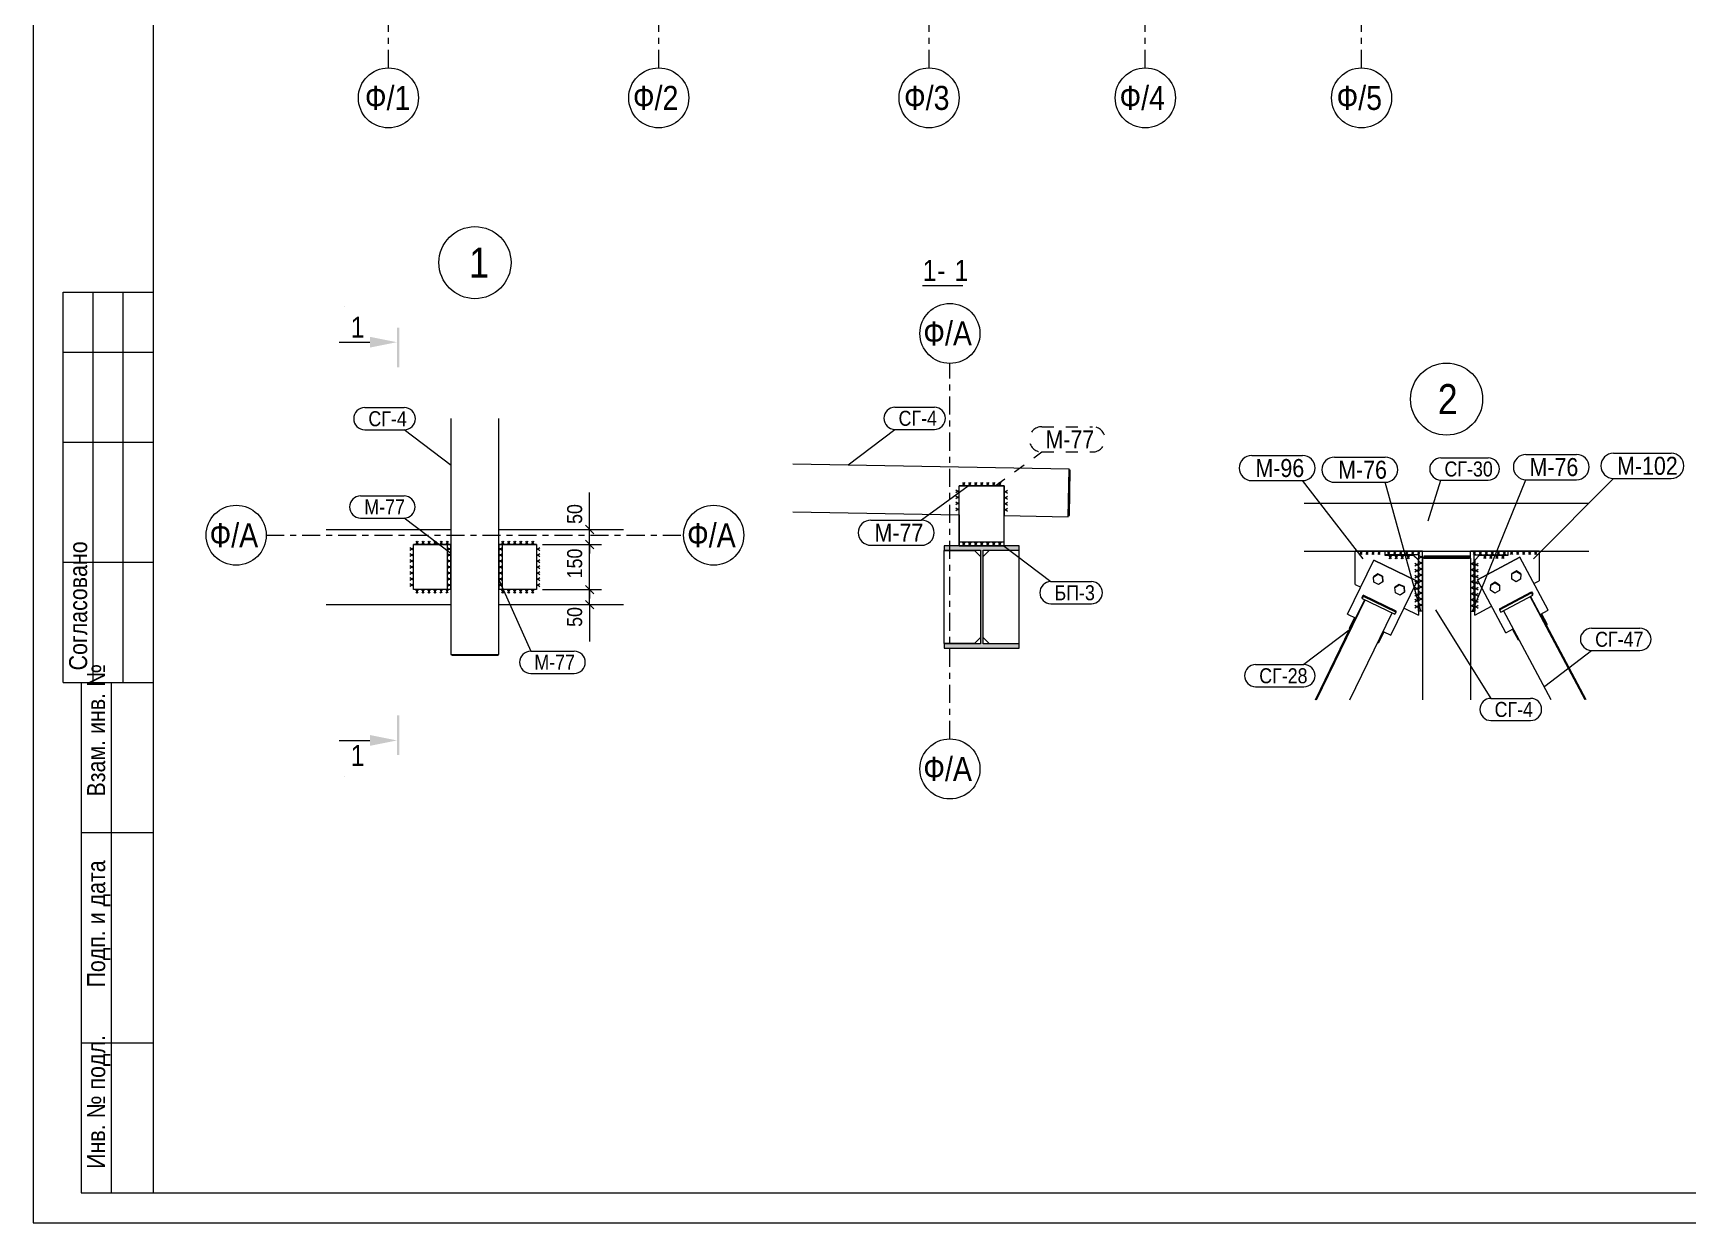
# Model space of a CAD drawing. Header units: millimetres. Extents: x -59 to 782, y -222 to 372.
# Drawn here: x -59.1 to 216.3, y -222.3 to -24.2 of the extents above; entities that cross this region are included whole.
import ezdxf

# ---------------------------------------------------------------- set-up
doc = ezdxf.new("R2010")
doc.units = ezdxf.units.MM
for name, pattern in [('XKITLINE00', [0]), ('XKITLINE02', [4, 2, -2]), ('XKITLINE03', [6, 3, -1, 1, -1])]:
    doc.linetypes.add(name, pattern=pattern)
for name, color, linetype, lineweight in [('Bolt', 7, 'Continuous', 0), ('DrawingSheet', 5, 'Continuous', 0), ('GraphicObject', 6, 'Continuous', 0), ('OtherObjectType', 1, 'Continuous', 0), ('Part', 2, 'Continuous', 0), ('PartMark', 3, 'Continuous', 0), ('S-GRID', 1, 'Continuous', 0), ('Section', 6, 'Continuous', 0), ('SymbolText', 4, 'Continuous', 0), ('Z-DIMENSIONS', 1, 'Continuous', 0)]:
    doc.layers.add(name, color=color, linetype=linetype, lineweight=lineweight)
doc.styles.add('GOST type A', font='ARIAL.TTF')

msp = doc.modelspace()

# ---------------------------------------------------------------- hatches: boundary and pattern name
at = {"layer": 'Part'}
msp.add_hatch(color=256, dxfattribs=at).paths.add_polyline_path([(98.54, -110.3), (92.52, -110.3), (92.52, -109.6), (105.02, -109.6), (105.02, -110.3), (98.99, -110.3), (98.99, -125.9), (105.02, -125.9), (105.02, -126.6), (92.52, -126.6), (92.52, -125.9), (98.54, -125.9)], flags=17)
at = {"layer": 'Section'}
for points in [[(1.84, -73.28), (1.84, -79.88), (1.42, -79.88), (1.42, -73.28)], [(1.42, -75.68), (-3.08, -76.58), (-3.08, -74.78)], [(1.84, -137.79), (1.84, -144.39), (1.42, -144.39), (1.42, -137.79)], [(1.42, -141.99), (-3.08, -142.89), (-3.08, -141.09)]]:
    msp.add_hatch(color=256, dxfattribs=at).paths.add_polyline_path(points, flags=17)

# ---------------------------------------------------------------- linework, layer by layer
at = {"layer": 'Bolt', "linetype": 'XKITLINE00', "lineweight": 0}
for p, q in [((164.68, -114.25), (163.97, -114.74)), ((163.97, -114.8), (164.68, -114.32)), ((163.97, -114.74), (163.97, -114.8)), ((164.03, -115.66), (163.97, -114.8)), ((164.81, -116.04), (164.03, -115.66)), ((165.46, -114.63), (164.68, -114.25)), ((164.68, -114.25), (164.68, -114.32)), ((164.68, -114.32), (165.46, -114.69)), ((165.52, -115.56), (164.81, -116.04)), ((165.52, -115.49), (165.46, -114.63)), ((165.46, -114.63), (165.46, -114.69)), ((165.46, -114.69), (165.52, -115.56)), ((165.52, -115.49), (165.52, -115.49)), ((165.52, -115.49), (165.52, -115.56)), ((184.25, -115.65), (183.49, -116.06)), ((184.98, -116.11), (184.25, -115.65)), ((184.25, -115.65), (184.25, -115.72)), ((186.99, -115.05), (187.01, -114.18)), ((186.99, -115.11), (187.01, -114.25)), ((186.99, -115.05), (186.99, -115.05)), ((186.99, -115.11), (186.99, -115.05)), ((187.72, -115.57), (186.99, -115.11)), ((187.78, -113.77), (187.01, -114.18)), ((187.01, -114.25), (187.78, -113.84)), ((187.01, -114.18), (187.01, -114.25)), ((188.48, -115.16), (187.72, -115.57)), ((188.51, -114.23), (187.78, -113.77)), ((187.78, -113.77), (187.78, -113.84)), ((187.78, -113.84), (188.51, -114.3)), ((188.51, -114.3), (188.48, -115.16)), ((188.51, -114.23), (188.51, -114.3)), ((168.28, -116), (167.56, -116.48)), ((167.56, -116.55), (168.28, -116.06)), ((167.56, -116.48), (167.56, -116.55)), ((167.62, -117.41), (167.56, -116.55)), ((168.4, -117.79), (167.62, -117.41)), ((169.06, -116.38), (168.28, -116)), ((168.28, -116), (168.28, -116.06)), ((168.28, -116.06), (169.06, -116.44)), ((169.12, -117.3), (168.4, -117.79)), ((169.12, -117.24), (169.06, -116.38)), ((169.06, -116.38), (169.06, -116.44)), ((169.06, -116.44), (169.12, -117.3)), ((169.12, -117.24), (169.12, -117.24)), ((169.12, -117.24), (169.12, -117.3)), ((183.46, -116.92), (183.49, -116.06)), ((183.46, -116.99), (183.49, -116.13)), ((183.46, -116.93), (183.46, -116.92)), ((183.46, -116.99), (183.46, -116.92)), ((184.19, -117.45), (183.46, -116.99)), ((183.49, -116.13), (184.25, -115.72)), ((183.49, -116.06), (183.49, -116.13)), ((184.96, -117.04), (184.19, -117.45)), ((184.25, -115.72), (184.98, -116.18)), ((184.98, -116.18), (184.96, -117.04)), ((184.98, -116.11), (184.98, -116.18))]:
    msp.add_line(p, q, dxfattribs=at)
at = {"layer": 'DrawingSheet', "linetype": 'XKITLINE00', "lineweight": 0}
for p, q in [((-59.15, 371.67), (-59.15, -222.33)), ((-39.15, 366.67), (-39.15, -217.33)), ((-39.15, -217.33), (776.85, -217.33)), ((-59.15, -222.33), (781.85, -222.33))]:
    msp.add_line(p, q, dxfattribs=at)
at = {"layer": 'GraphicObject', "linetype": 'XKITLINE00', "lineweight": 0}
for p, q in [((95.01, -104.42), (95.01, -99.6)), ((95.01, -99.6), (102.51, -99.6)), ((102.51, -99.6), (102.51, -104.55)), ((4.16, -116.88), (4.16, -109.38)), ((4.16, -109.38), (10.41, -109.38)), ((10.41, -116.88), (10.41, -109.38)), ((18.41, -109.37), (24.66, -109.37)), ((18.41, -109.37), (18.41, -116.87)), ((24.66, -109.37), (24.66, -116.87)), ((95.01, -109.6), (102.51, -109.6)), ((165.9, -110.49), (160.95, -110.49)), ((172.15, -110.46), (165.9, -110.46)), ((170.65, -111.19), (165.9, -111.19)), ((171.45, -120.46), (171.45, -111.99)), ((172.15, -120.46), (172.15, -110.46)), ((186.4, -110.46), (180.15, -110.46)), ((180.15, -111.66), (180.15, -120.46)), ((180.85, -111.96), (180.85, -120.46)), ((186.4, -111.16), (181.65, -111.16)), ((191.57, -110.49), (186.4, -110.49)), ((10.41, -116.88), (4.16, -116.88)), ((24.66, -116.87), (18.41, -116.87))]:
    msp.add_line(p, q, dxfattribs=at)
at = {"layer": 'OtherObjectType', "linetype": 'XKITLINE00', "lineweight": 0}
for p, q in [((20.41, -62.43), (20.41, -62.43)), ((-54.15, -132.33), (-54.15, -67.33)), ((-54.15, -67.33), (-39.15, -67.33)), ((-49.15, -132.33), (-49.15, -67.33)), ((-44.15, -132.33), (-44.15, -67.33)), ((-39.15, -67.33), (-39.15, -217.33)), ((88.93, -66.23), (95.6, -66.23)), ((-54.15, -77.33), (-39.15, -77.33)), ((182.15, -85.16), (182.15, -85.16)), ((-54.15, -92.33), (-39.15, -92.33)), ((-54.15, -112.33), (-39.15, -112.33)), ((-54.15, -132.33), (-39.15, -132.33)), ((-51.15, -132.33), (-51.15, -217.33)), ((-46.15, -132.33), (-46.15, -217.33)), ((-51.15, -157.33), (-39.15, -157.33)), ((-51.15, -192.33), (-39.15, -192.33)), ((-51.15, -217.33), (-39.15, -217.33))]:
    msp.add_line(p, q, dxfattribs=at)
for centre in [(14.41, -62.43), (176.15, -85.16)]:
    msp.add_circle(centre, 6, dxfattribs=at)
at = {"layer": 'Part', "linetype": 'XKITLINE00', "lineweight": 0}
for p, q in [((10.41, -88.38), (10.41, -127.67)), ((18.41, -127.67), (18.41, -88.38)), ((67.32, -95.94), (113.31, -96.74)), ((113.17, -104.74), (113.31, -96.74)), ((113.51, -96.96), (113.31, -96.95)), ((113.38, -104.55), (113.51, -96.96)), ((102.52, -99.6), (95.02, -99.6)), ((95.02, -109), (95.02, -99.6)), ((102.52, -109), (102.52, -99.6)), ((67.32, -103.94), (95.02, -104.42)), ((95.01, -104.42), (95.01, -109.6)), ((102.52, -104.55), (113.17, -104.74)), ((113.18, -104.54), (113.38, -104.55)), ((152.46, -102.46), (199.84, -102.46)), ((-10.34, -106.87), (10.41, -106.87)), ((18.41, -106.87), (39.15, -106.87)), ((4.16, -116.88), (4.16, -109.38)), ((9.81, -109.38), (4.16, -109.38)), ((9.81, -116.88), (9.81, -109.38)), ((10.41, -109.38), (9.81, -109.38)), ((24.66, -109.37), (18.41, -109.37)), ((19.01, -116.87), (19.01, -109.37)), ((24.66, -109.37), (24.66, -116.87)), ((105.02, -109.6), (92.52, -109.6)), ((92.52, -109.6), (92.52, -110.3)), ((95.01, -109.6), (95.02, -109.6)), ((102.52, -109), (95.02, -109)), ((95.02, -109.6), (95.02, -109)), ((95.02, -109.6), (102.52, -109.6)), ((102.52, -109.6), (102.52, -109)), ((105.02, -110.3), (105.02, -109.6)), ((92.52, -110.3), (98.54, -110.3)), ((92.52, -125.85), (92.52, -110.35)), ((92.52, -110.35), (97.54, -110.35)), ((97.54, -110.35), (98.54, -111.35)), ((98.54, -110.3), (98.54, -125.9)), ((98.99, -125.9), (98.99, -110.3)), ((98.99, -110.3), (105.02, -110.3)), ((99.99, -110.35), (98.99, -111.35)), ((105.02, -110.35), (99.99, -110.35)), ((105.02, -125.85), (105.02, -110.35)), ((152.46, -110.46), (199.84, -110.46)), ((159.67, -120.94), (164.04, -111.97)), ((159.67, -120.97), (164.04, -112)), ((160.95, -110.49), (160.95, -110.46)), ((165.9, -110.49), (160.95, -110.49)), ((160.95, -116.02), (160.95, -110.49)), ((164.04, -112), (164.04, -111.97)), ((164.04, -111.97), (171.23, -115.46)), ((171.23, -115.49), (164.04, -112)), ((165.9, -111.06), (165.9, -110.46)), ((171.55, -111.06), (165.9, -111.06)), ((165.9, -111.19), (165.9, -111.06)), ((170.65, -111.13), (165.9, -111.13)), ((170.65, -111.19), (165.9, -111.19)), ((170.65, -111.13), (170.65, -111.19)), ((171.45, -111.93), (170.65, -111.13)), ((171.45, -111.99), (170.65, -111.19)), ((171.45, -111.93), (171.45, -121.12)), ((171.55, -120.46), (171.55, -111.06)), ((172.15, -111.62), (172.15, -110.46)), ((172.15, -111.52), (172.35, -111.52)), ((172.15, -111.62), (172.15, -135.21)), ((180.15, -111.66), (172.15, -111.66)), ((179.95, -111.32), (172.35, -111.32)), ((172.35, -111.32), (172.35, -111.66)), ((172.35, -111.46), (179.95, -111.46)), ((172.35, -111.66), (179.95, -111.66)), ((179.95, -111.66), (179.95, -111.32)), ((179.95, -111.52), (180.15, -111.52)), ((180.15, -111.62), (180.15, -110.46)), ((180.15, -111.62), (180.15, -135.21)), ((180.75, -120.46), (180.75, -111.06)), ((180.75, -111.06), (186.4, -111.06)), ((180.85, -111.96), (181.65, -111.16)), ((180.85, -121.11), (180.85, -111.96)), ((181.28, -115.23), (188.34, -111.47)), ((188.34, -111.5), (181.28, -115.26)), ((181.65, -111.16), (186.4, -111.16)), ((186.4, -111.06), (186.4, -110.46)), ((186.4, -110.49), (191.57, -110.49)), ((186.4, -111.16), (186.4, -111.06)), ((193.04, -120.28), (188.34, -111.47)), ((188.34, -111.47), (188.34, -111.5)), ((193.04, -120.3), (188.34, -111.5)), ((191.57, -110.49), (191.57, -110.46)), ((191.57, -110.49), (191.57, -115.4)), ((166.86, -124.46), (171.23, -115.49)), ((171.23, -115.46), (171.23, -115.49)), ((181.28, -115.26), (181.28, -115.23)), ((185.99, -124.06), (181.28, -115.26)), ((190.69, -115.87), (191.57, -115.4)), ((9.81, -116.88), (4.16, -116.88)), ((10.41, -116.88), (9.81, -116.88)), ((24.66, -116.87), (18.41, -116.87)), ((160.95, -116.02), (161.85, -116.46)), ((162.12, -118.17), (162.29, -117.81)), ((162.29, -117.99), (162.12, -118.35)), ((162.12, -118.35), (162.12, -118.17)), ((162.12, -118.35), (167.56, -120.99)), ((167.73, -120.45), (162.29, -117.81)), ((162.29, -117.81), (162.29, -117.99)), ((162.29, -117.99), (167.73, -120.63)), ((184.97, -120.08), (190.3, -117.24)), ((184.97, -120.26), (190.3, -117.43)), ((185.16, -120.61), (190.48, -117.78)), ((199.23, -135.21), (190.04, -118.01)), ((191.72, -121.01), (190.1, -117.98)), ((190.3, -117.43), (190.3, -117.24)), ((190.3, -117.24), (190.48, -117.59)), ((190.48, -117.78), (190.3, -117.43)), ((190.48, -117.78), (190.48, -117.59)), ((-10.34, -119.37), (10.41, -119.37)), ((18.41, -119.37), (39.15, -119.37)), ((154.47, -135.21), (162.58, -118.57)), ((159.67, -120.94), (159.67, -120.97)), ((159.67, -120.97), (161.02, -121.63)), ((160.03, -135.21), (167.07, -120.76)), ((161.01, -121.63), (162.52, -118.54)), ((167.56, -120.99), (167.73, -120.63)), ((167.73, -120.63), (167.73, -120.45)), ((169.06, -119.95), (171.45, -121.12)), ((172.15, -120.46), (171.55, -120.46)), ((180.15, -120.46), (180.75, -120.46)), ((180.85, -121.11), (183.62, -119.64)), ((184.97, -120.08), (184.97, -120.26)), ((184.97, -120.26), (185.16, -120.61)), ((193.57, -135.21), (185.63, -120.36)), ((191.72, -121.01), (193.04, -120.3)), ((191.72, -121.06), (191.9, -120.97)), ((191.72, -121.01), (191.72, -121.06)), ((191.72, -121.06), (192.66, -122.82)), ((191.9, -120.97), (191.9, -120.91)), ((192.84, -122.73), (191.9, -120.97)), ((191.93, -120.9), (192.84, -122.59)), ((193.04, -120.3), (193.04, -120.28)), ((154.31, -135.21), (160.05, -123.43)), ((160.8, -121.52), (159.96, -123.25)), ((159.96, -123.38), (160.83, -121.59)), ((159.96, -123.25), (159.96, -123.38)), ((159.96, -123.38), (160.14, -123.47)), ((161.01, -121.68), (160.14, -123.47)), ((160.83, -121.54), (160.83, -121.59)), ((160.83, -121.59), (161.01, -121.68)), ((161.01, -121.68), (161.01, -121.63)), ((165.69, -123.95), (164.82, -125.74)), ((165.55, -123.88), (165.69, -123.95)), ((165.57, -123.84), (166.86, -124.46)), ((165.69, -123.95), (165.69, -123.89)), ((185.99, -124.06), (187.25, -123.39)), ((187.13, -123.5), (187.27, -123.43)), ((187.13, -123.45), (187.13, -123.5)), ((187.13, -123.5), (188.07, -125.26)), ((192.66, -122.82), (192.84, -122.73)), ((199.41, -135.21), (192.76, -122.77)), ((192.84, -122.59), (192.84, -122.73)), ((97.54, -125.85), (92.52, -125.85)), ((98.54, -125.9), (92.52, -125.9)), ((92.52, -125.9), (92.52, -126.6)), ((92.52, -126.6), (105.02, -126.6)), ((98.54, -124.85), (97.54, -125.85)), ((98.99, -124.85), (99.99, -125.85)), ((105.02, -125.9), (98.99, -125.9)), ((99.99, -125.85), (105.02, -125.85)), ((105.02, -126.6), (105.02, -125.9)), ((164.67, -125.67), (164.82, -125.74)), ((188.07, -125.26), (188.21, -125.19)), ((10.41, -127.67), (18.41, -127.67)), ((10.6, -127.87), (10.6, -127.67)), ((18.2, -127.87), (10.6, -127.87)), ((18.2, -127.87), (18.2, -127.67)), ((18.21, -127.73), (18.2, -127.87)), ((18.21, -127.73), (18.21, -127.67))]:
    msp.add_line(p, q, dxfattribs=at)
at = {"layer": 'PartMark', "linetype": 'XKITLINE00', "lineweight": 0}
for p, q in [((-3.93, -86.57), (2.65, -86.57)), ((84.32, -86.5), (90.89, -86.5)), ((-3.93, -90.27), (2.65, -90.27)), ((10.43, -96.2), (2.65, -90.27)), ((76.54, -96.12), (84.32, -90.2)), ((84.32, -90.2), (90.89, -90.2)), ((143.73, -94.53), (152.16, -94.53)), ((157.5, -94.81), (165.93, -94.81)), ((175.2, -94.94), (183.09, -94.94)), ((189.36, -94.37), (197.79, -94.37)), ((203.93, -94.16), (213.54, -94.16)), ((143.73, -98.73), (152.16, -98.73)), ((162.24, -111.77), (152.16, -98.73)), ((157.5, -99.01), (165.93, -99.01)), ((171.84, -120.44), (165.93, -99.01)), ((173.09, -105.44), (175.2, -98.64)), ((175.2, -98.64), (183.09, -98.64)), ((180.46, -120.44), (189.36, -98.57)), ((189.36, -98.57), (197.79, -98.57)), ((190.61, -111.74), (203.93, -98.36)), ((203.93, -98.36), (213.54, -98.36)), ((-4.62, -101.26), (2.6, -101.26)), ((96.53, -99.63), (88.75, -105.3)), ((-4.62, -104.96), (2.6, -104.96)), ((10.38, -110.89), (2.6, -104.96)), ((80.32, -105.3), (88.75, -105.3)), ((80.32, -109.5), (88.75, -109.5)), ((102.5, -109.63), (110.28, -115.55)), ((18.43, -115.36), (23.69, -127.12)), ((110.28, -115.55), (117.02, -115.55)), ((110.28, -119.25), (117.02, -119.25)), ((174.3, -120.27), (183.54, -134.98)), ((160.18, -123.44), (152.41, -129.37)), ((200.28, -123.3), (208.33, -123.3)), ((23.69, -127.12), (30.92, -127.12)), ((144.36, -129.37), (152.41, -129.37)), ((192.51, -132.93), (200.28, -127)), ((200.28, -127), (208.33, -127)), ((23.69, -130.82), (30.92, -130.82)), ((144.36, -133.07), (152.41, -133.07)), ((183.54, -134.98), (190.12, -134.98)), ((183.54, -138.68), (190.12, -138.68))]:
    msp.add_line(p, q, dxfattribs=at)
at = {"layer": 'PartMark', "linetype": 'XKITLINE02', "lineweight": 0}
for p, q in [((108.78, -89.75), (117.21, -89.75)), ((101, -99.62), (108.78, -93.95)), ((108.78, -93.95), (117.21, -93.95))]:
    msp.add_line(p, q, dxfattribs=at)
at = {"layer": 'PartMark', "linetype": 'XKITLINE00', "lineweight": 0}
for centre, radius, start, end in [((-3.93, -88.42), 1.85, 90, 270), ((2.65, -88.42), 1.85, 270, 90), ((84.32, -88.35), 1.85, 90, 270), ((90.89, -88.35), 1.85, 270, 90), ((143.73, -96.63), 2.1, 90, 270), ((152.16, -96.63), 2.1, 270, 90), ((157.5, -96.91), 2.1, 90, 270), ((165.93, -96.91), 2.1, 270, 90), ((175.2, -96.79), 1.85, 90, 270), ((183.09, -96.79), 1.85, 270, 90), ((189.36, -96.47), 2.1, 90, 270), ((197.79, -96.47), 2.1, 270, 90), ((203.93, -96.26), 2.1, 90, 270), ((213.54, -96.26), 2.1, 270, 90), ((-4.62, -103.11), 1.85, 90, 270), ((2.6, -103.11), 1.85, 270, 90), ((80.32, -107.4), 2.1, 90, 270), ((88.75, -107.4), 2.1, 270, 90), ((110.28, -117.4), 1.85, 90, 270), ((117.02, -117.4), 1.85, 270, 90), ((200.28, -125.15), 1.85, 90, 270), ((208.33, -125.15), 1.85, 270, 90), ((23.69, -128.97), 1.85, 90, 270), ((30.92, -128.97), 1.85, 270, 90), ((144.36, -131.22), 1.85, 90, 270), ((152.41, -131.22), 1.85, 270, 90), ((183.54, -136.83), 1.85, 90, 270), ((190.12, -136.83), 1.85, 270, 90)]:
    msp.add_arc(centre, radius, start, end, dxfattribs=at)
at = {"layer": 'PartMark', "linetype": 'XKITLINE02', "lineweight": 0}
for centre, start, end in [((108.78, -91.85), 90, 270), ((117.21, -91.85), 270, 90)]:
    msp.add_arc(centre, 2.1, start, end, dxfattribs=at)
at = {"layer": 'S-GRID', "linetype": 'XKITLINE03', "lineweight": 0}
for p, q in [((0, -30), (0, 341.07)), ((45, -30), (45, 341.07)), ((90, -30), (90, 341.07)), ((126, -30), (126, 341.07)), ((162, -30), (162, 341.07)), ((93.47, -141.74), (93.47, -79.22)), ((-20.34, -107.82), (49.15, -107.82))]:
    msp.add_line(p, q, dxfattribs=at)
at = {"layer": 'S-GRID', "linetype": 'XKITLINE00', "lineweight": 0}
for centre in [(0, -35), (45, -35), (90, -35), (126, -35), (162, -35), (93.47, -74.22), (-25.34, -107.82), (54.15, -107.82), (93.47, -146.74)]:
    msp.add_circle(centre, 5, dxfattribs=at)
at = {"layer": 'Section', "linetype": 'XKITLINE00', "lineweight": 0}
for p, q in [((-7.28, -69.68), (-7.28, -69.68)), ((-7.28, -69.68), (-7.28, -69.68)), ((-8.18, -75.68), (-3.08, -75.68)), ((-8.18, -141.99), (-3.08, -141.99)), ((-7.28, -147.99), (-7.28, -147.99)), ((-7.28, -147.99), (-7.28, -147.99))]:
    msp.add_line(p, q, dxfattribs=at)
at = {"layer": 'SymbolText', "linetype": 'XKITLINE00', "lineweight": 0}
for p, q in [((95.58, -99.6), (95.99, -99.04)), ((95.58, -99.04), (95.95, -99.6)), ((96.58, -99.6), (96.99, -99.04)), ((96.58, -99.04), (96.95, -99.6)), ((97.58, -99.6), (97.99, -99.04)), ((97.58, -99.04), (97.95, -99.6)), ((98.58, -99.6), (98.99, -99.04)), ((98.58, -99.04), (98.95, -99.6)), ((99.58, -99.6), (99.99, -99.04)), ((99.58, -99.04), (99.95, -99.6)), ((100.58, -99.6), (100.99, -99.04)), ((100.58, -99.04), (100.95, -99.6)), ((101.58, -99.6), (101.99, -99.04)), ((101.58, -99.04), (101.95, -99.6)), ((95.01, -100.7), (94.45, -100.29)), ((94.45, -100.7), (95.01, -100.32)), ((95.01, -101.7), (94.45, -101.29)), ((94.45, -101.7), (95.01, -101.32)), ((102.51, -100.39), (103.08, -100.8)), ((103.08, -100.39), (102.51, -100.76)), ((102.51, -101.39), (103.08, -101.8)), ((103.08, -101.39), (102.51, -101.76)), ((95.01, -102.7), (94.45, -102.29)), ((94.45, -102.7), (95.01, -102.32)), ((95.01, -103.7), (94.45, -103.29)), ((94.45, -103.7), (95.01, -103.32)), ((102.51, -102.39), (103.08, -102.8)), ((103.08, -102.39), (102.51, -102.76)), ((102.51, -103.39), (103.08, -103.8)), ((103.08, -103.39), (102.51, -103.76)), ((4.16, -110.31), (3.59, -109.9)), ((3.59, -110.31), (4.16, -109.94)), ((4.59, -109.38), (5.01, -108.81)), ((4.59, -108.81), (4.97, -109.38)), ((5.59, -109.38), (6.01, -108.81)), ((5.59, -108.81), (5.97, -109.38)), ((6.59, -109.38), (7.01, -108.81)), ((6.59, -108.81), (6.97, -109.38)), ((7.59, -109.38), (8.01, -108.81)), ((7.59, -108.81), (7.97, -109.38)), ((8.59, -109.38), (9.01, -108.81)), ((8.59, -108.81), (8.97, -109.38)), ((9.59, -109.38), (10.01, -108.81)), ((9.59, -108.81), (9.97, -109.38)), ((10.41, -110.31), (9.84, -109.9)), ((9.84, -110.31), (10.41, -109.94)), ((18.41, -109.94), (18.97, -110.35)), ((18.97, -109.94), (18.41, -110.31)), ((18.84, -109.37), (19.26, -108.81)), ((18.84, -108.81), (19.22, -109.37)), ((19.84, -109.37), (20.26, -108.81)), ((19.84, -108.81), (20.22, -109.37)), ((20.84, -109.37), (21.26, -108.81)), ((20.84, -108.81), (21.22, -109.37)), ((21.84, -109.37), (22.26, -108.81)), ((21.84, -108.81), (22.22, -109.37)), ((22.84, -109.37), (23.26, -108.81)), ((22.84, -108.81), (23.22, -109.37)), ((23.84, -109.37), (24.26, -108.81)), ((23.84, -108.81), (24.22, -109.37)), ((24.66, -109.94), (25.22, -110.35)), ((25.22, -109.94), (24.66, -110.31)), ((95.58, -109.6), (95.99, -109.04)), ((95.58, -109.04), (95.95, -109.6)), ((96.58, -109.6), (96.99, -109.04)), ((96.58, -109.04), (96.95, -109.6)), ((97.58, -109.6), (97.99, -109.04)), ((97.58, -109.04), (97.95, -109.6)), ((98.58, -109.6), (98.99, -109.04)), ((98.58, -109.04), (98.95, -109.6)), ((99.58, -109.6), (99.99, -109.04)), ((99.58, -109.04), (99.95, -109.6)), ((100.58, -109.6), (100.99, -109.04)), ((100.58, -109.04), (100.95, -109.6)), ((101.58, -109.6), (101.99, -109.04)), ((101.58, -109.04), (101.95, -109.6)), ((4.16, -111.31), (3.59, -110.9)), ((3.59, -111.31), (4.16, -110.94)), ((4.16, -112.31), (3.59, -111.9)), ((3.59, -112.31), (4.16, -111.94)), ((4.16, -113.31), (3.59, -112.9)), ((3.59, -113.31), (4.16, -112.94)), ((10.41, -111.31), (9.84, -110.9)), ((9.84, -111.31), (10.41, -110.94)), ((10.41, -112.31), (9.84, -111.9)), ((9.84, -112.31), (10.41, -111.94)), ((10.41, -113.31), (9.84, -112.9)), ((9.84, -113.31), (10.41, -112.94)), ((18.41, -110.94), (18.97, -111.35)), ((18.97, -110.94), (18.41, -111.31)), ((18.41, -111.94), (18.97, -112.35)), ((18.97, -111.94), (18.41, -112.31)), ((18.41, -112.94), (18.97, -113.35)), ((18.97, -112.94), (18.41, -113.31)), ((24.66, -110.94), (25.22, -111.35)), ((25.22, -110.94), (24.66, -111.31)), ((24.66, -111.94), (25.22, -112.35)), ((25.22, -111.94), (24.66, -112.31)), ((24.66, -112.94), (25.22, -113.35)), ((25.22, -112.94), (24.66, -113.31)), ((162.11, -110.49), (161.7, -111.05)), ((162.11, -111.05), (161.74, -110.49)), ((163.11, -110.49), (162.7, -111.05)), ((163.11, -111.05), (162.74, -110.49)), ((164.11, -110.49), (163.7, -111.05)), ((164.11, -111.05), (163.74, -110.49)), ((165.11, -110.49), (164.7, -111.05)), ((165.11, -111.05), (164.74, -110.49)), ((166.71, -110.46), (166.3, -111.02)), ((166.71, -111.02), (166.34, -110.46)), ((166.96, -111.19), (166.55, -111.75)), ((166.96, -111.75), (166.59, -111.19)), ((167.71, -110.46), (167.3, -111.02)), ((167.71, -111.02), (167.34, -110.46)), ((167.96, -111.19), (167.55, -111.75)), ((167.96, -111.75), (167.59, -111.19)), ((168.71, -110.46), (168.3, -111.02)), ((168.71, -111.02), (168.34, -110.46)), ((168.96, -111.19), (168.55, -111.75)), ((168.96, -111.75), (168.59, -111.19)), ((169.71, -110.46), (169.3, -111.02)), ((169.71, -111.02), (169.34, -110.46)), ((169.96, -111.19), (169.55, -111.75)), ((169.96, -111.75), (169.59, -111.19)), ((170.71, -110.46), (170.3, -111.02)), ((170.71, -111.02), (170.34, -110.46)), ((171.45, -112.91), (170.89, -112.5)), ((170.89, -112.91), (171.45, -112.54)), ((171.71, -110.46), (171.3, -111.02)), ((171.71, -111.02), (171.34, -110.46)), ((172.15, -111.65), (171.59, -111.24)), ((171.59, -111.65), (172.15, -111.27)), ((172.15, -112.65), (171.59, -112.24)), ((171.59, -112.65), (172.15, -112.27)), ((180.15, -112.37), (180.71, -112.78)), ((180.71, -112.37), (180.15, -112.75)), ((180.96, -110.46), (180.55, -111.02)), ((180.96, -111.02), (180.59, -110.46)), ((180.85, -112.52), (181.41, -112.94)), ((181.41, -112.52), (180.85, -112.9)), ((181.96, -110.46), (181.55, -111.02)), ((181.96, -111.02), (181.59, -110.46)), ((182.71, -111.16), (182.3, -111.72)), ((182.71, -111.72), (182.34, -111.16)), ((182.96, -110.46), (182.55, -111.02)), ((182.96, -111.02), (182.59, -110.46)), ((183.71, -111.16), (183.3, -111.72)), ((183.71, -111.72), (183.34, -111.16)), ((183.96, -110.46), (183.55, -111.02)), ((183.96, -111.02), (183.59, -110.46)), ((184.71, -111.16), (184.3, -111.72)), ((184.71, -111.72), (184.34, -111.16)), ((184.96, -110.46), (184.55, -111.02)), ((184.96, -111.02), (184.59, -110.46)), ((185.71, -111.16), (185.3, -111.72)), ((185.71, -111.72), (185.34, -111.16)), ((185.96, -110.46), (185.55, -111.02)), ((185.96, -111.02), (185.59, -110.46)), ((187.17, -110.49), (186.76, -111.05)), ((187.17, -111.05), (186.8, -110.49)), ((188.17, -110.49), (187.76, -111.05)), ((188.17, -111.05), (187.8, -110.49)), ((189.17, -110.49), (188.76, -111.05)), ((189.17, -111.05), (188.8, -110.49)), ((190.17, -110.49), (189.76, -111.05)), ((190.17, -111.05), (189.8, -110.49)), ((191.17, -110.49), (190.76, -111.05)), ((191.17, -111.05), (190.8, -110.49)), ((4.16, -114.31), (3.59, -113.9)), ((3.59, -114.31), (4.16, -113.94)), ((4.16, -115.31), (3.59, -114.9)), ((3.59, -115.31), (4.16, -114.94)), ((10.41, -114.31), (9.84, -113.9)), ((9.84, -114.31), (10.41, -113.94)), ((10.41, -115.31), (9.84, -114.9)), ((9.84, -115.31), (10.41, -114.94)), ((18.41, -113.94), (18.97, -114.35)), ((18.97, -113.94), (18.41, -114.31)), ((18.41, -114.94), (18.97, -115.35)), ((18.97, -114.94), (18.41, -115.31)), ((24.66, -113.94), (25.22, -114.35)), ((25.22, -113.94), (24.66, -114.31)), ((24.66, -114.94), (25.22, -115.35)), ((25.22, -114.94), (24.66, -115.31)), ((171.45, -113.91), (170.89, -113.5)), ((170.89, -113.91), (171.45, -113.54)), ((171.45, -114.91), (170.89, -114.5)), ((170.89, -114.91), (171.45, -114.54)), ((171.45, -115.91), (170.89, -115.5)), ((170.89, -115.91), (171.45, -115.54)), ((172.15, -113.65), (171.59, -113.24)), ((171.59, -113.65), (172.15, -113.27)), ((172.15, -114.65), (171.59, -114.24)), ((171.59, -114.65), (172.15, -114.27)), ((172.15, -115.65), (171.59, -115.24)), ((171.59, -115.65), (172.15, -115.27)), ((180.15, -113.37), (180.71, -113.78)), ((180.71, -113.37), (180.15, -113.75)), ((180.15, -114.37), (180.71, -114.78)), ((180.71, -114.37), (180.15, -114.75)), ((180.15, -115.37), (180.71, -115.78)), ((180.71, -115.37), (180.15, -115.75)), ((180.85, -113.52), (181.41, -113.94)), ((181.41, -113.52), (180.85, -113.9)), ((180.85, -114.52), (181.41, -114.94)), ((181.41, -114.52), (180.85, -114.9)), ((180.85, -115.52), (181.41, -115.94)), ((181.41, -115.52), (180.85, -115.9)), ((4.16, -116.31), (3.59, -115.9)), ((3.59, -116.31), (4.16, -115.94)), ((4.97, -116.88), (4.56, -117.44)), ((4.97, -117.44), (4.59, -116.88)), ((5.97, -116.88), (5.56, -117.44)), ((5.97, -117.44), (5.59, -116.88)), ((6.97, -116.88), (6.56, -117.44)), ((6.97, -117.44), (6.59, -116.88)), ((7.97, -116.88), (7.56, -117.44)), ((7.97, -117.44), (7.59, -116.88)), ((8.97, -116.88), (8.56, -117.44)), ((8.97, -117.44), (8.59, -116.88)), ((9.97, -116.88), (9.56, -117.44)), ((9.97, -117.44), (9.59, -116.88)), ((10.41, -116.31), (9.84, -115.9)), ((9.84, -116.31), (10.41, -115.94)), ((18.41, -115.94), (18.97, -116.35)), ((18.97, -115.94), (18.41, -116.31)), ((19.22, -116.87), (18.81, -117.44)), ((19.22, -117.44), (18.84, -116.87)), ((20.22, -116.87), (19.81, -117.44)), ((20.22, -117.44), (19.84, -116.87)), ((21.22, -116.87), (20.81, -117.44)), ((21.22, -117.44), (20.84, -116.87)), ((22.22, -116.87), (21.81, -117.44)), ((22.22, -117.44), (21.84, -116.87)), ((23.22, -116.87), (22.81, -117.44)), ((23.22, -117.44), (22.84, -116.87)), ((24.22, -116.87), (23.81, -117.44)), ((24.22, -117.44), (23.84, -116.87)), ((24.66, -115.94), (25.22, -116.35)), ((25.22, -115.94), (24.66, -116.31)), ((171.45, -116.91), (170.89, -116.5)), ((170.89, -116.91), (171.45, -116.54)), ((171.45, -117.91), (170.89, -117.5)), ((170.89, -117.91), (171.45, -117.54)), ((172.15, -116.65), (171.59, -116.24)), ((171.59, -116.65), (172.15, -116.27)), ((172.15, -117.65), (171.59, -117.24)), ((171.59, -117.65), (172.15, -117.27)), ((172.15, -118.65), (171.59, -118.24)), ((171.59, -118.65), (172.15, -118.27)), ((180.15, -116.37), (180.71, -116.78)), ((180.71, -116.37), (180.15, -116.75)), ((180.15, -117.37), (180.71, -117.78)), ((180.71, -117.37), (180.15, -117.75)), ((180.15, -118.37), (180.71, -118.78)), ((180.71, -118.37), (180.15, -118.75)), ((180.85, -116.52), (181.41, -116.94)), ((181.41, -116.52), (180.85, -116.9)), ((180.85, -117.52), (181.41, -117.94)), ((181.41, -117.52), (180.85, -117.9)), ((171.45, -118.91), (170.89, -118.5)), ((170.89, -118.91), (171.45, -118.54)), ((171.45, -119.91), (170.89, -119.5)), ((170.89, -119.91), (171.45, -119.54)), ((172.15, -119.65), (171.59, -119.24)), ((171.59, -119.65), (172.15, -119.27)), ((180.15, -119.37), (180.71, -119.78)), ((180.71, -119.37), (180.15, -119.75)), ((180.85, -118.52), (181.41, -118.94)), ((181.41, -118.52), (180.85, -118.9)), ((180.85, -119.52), (181.41, -119.94)), ((181.41, -119.52), (180.85, -119.9))]:
    msp.add_line(p, q, dxfattribs=at)
at = {"layer": 'Z-DIMENSIONS', "linetype": 'XKITLINE00', "lineweight": 0}
for p, q in [((33.5, -106.87), (33.5, -100.73)), ((33.5, -106.87), (33.5, -102.23)), ((25.31, -106.87), (35.5, -106.87)), ((32.79, -106.17), (34.2, -107.58)), ((33.5, -109.37), (33.5, -106.87)), ((25.66, -109.37), (35.5, -109.37)), ((25.66, -109.37), (35.5, -109.37)), ((32.79, -108.67), (34.2, -110.08)), ((32.79, -108.67), (34.2, -110.08)), ((33.5, -109.37), (33.5, -107.87)), ((33.5, -116.87), (33.5, -109.37)), ((33.5, -109.37), (33.5, -110.87)), ((33.5, -116.87), (33.5, -115.37)), ((25.66, -116.87), (35.5, -116.87)), ((25.66, -116.87), (35.5, -116.87)), ((32.79, -116.17), (34.2, -117.58)), ((32.79, -116.17), (34.2, -117.58)), ((33.5, -119.37), (33.5, -116.87)), ((33.5, -116.87), (33.5, -118.37)), ((25.27, -119.37), (35.5, -119.37)), ((32.79, -118.67), (34.2, -120.08)), ((33.5, -119.37), (33.5, -124.02)), ((33.5, -119.37), (33.5, -125.52))]:
    msp.add_line(p, q, dxfattribs=at)
at = {"layer": 'Z-DIMENSIONS'}
for p in [(33.5, -106.87), (33.5, -109.37), (33.5, -109.37), (33.5, -116.87), (33.5, -116.87), (33.5, -119.37)]:
    msp.add_point(p, dxfattribs=at)

# ---------------------------------------------------------------- texts
at = {"layer": 'OtherObjectType', "style": 'GOST type A', "width": 0.85}
for s, height, p in [('1', 5, (13.43, -64.93)), ('1', 3.5, (88.93, -65.48)), ('1', 3.5, (94.23, -65.48)), ('-', 3.5, (91.35, -65.48)), ('2', 5, (174.69, -87.66))]:
    msp.add_text(s, height=height, dxfattribs=at).set_placement(p)
for s, p in [('Согласовано', (-50.15, -130.33)), ('Взам. инв. №', (-47.15, -151.33)), ('Подп. и дата', (-47.15, -183.13)), ('Инв. № подл.', (-47.15, -213.33))]:
    msp.add_text(s, height=3, rotation=90, dxfattribs=at).set_placement(p)
at = {"layer": 'PartMark', "style": 'GOST type A', "width": 0.85}
for s, height, p in [('СГ-4', 2.5, (-3.33, -89.67)), ('СГ-4', 2.5, (84.92, -89.6)), ('М-77', 3, (109.38, -93.35)), ('М-96', 3, (144.33, -98.13)), ('М-76', 3, (158.1, -98.41)), ('СГ-30', 2.5, (175.8, -98.04)), ('М-76', 3, (189.96, -97.97)), ('М-102', 3, (204.53, -97.76)), ('М-77', 2.5, (-4.02, -104.36)), ('М-77', 3, (80.92, -108.9)), ('БП-3', 2.5, (110.88, -118.65)), ('СГ-47', 2.5, (200.88, -126.4)), ('М-77', 2.5, (24.29, -130.22)), ('СГ-28', 2.5, (144.96, -132.47)), ('СГ-4', 2.5, (184.14, -138.08))]:
    msp.add_text(s, height=height, dxfattribs=at).set_placement(p)
at = {"layer": 'S-GRID', "style": 'GOST type A', "width": 0.85}
for s, p in [('Ф/1', (-3.91, -37)), ('Ф/2', (40.7, -37)), ('Ф/3', (85.83, -37)), ('Ф/4', (121.7, -37)), ('Ф/5', (157.83, -37)), ('Ф/А', (89.04, -76.22)), ('Ф/А', (-29.77, -109.82)), ('Ф/А', (49.72, -109.82)), ('Ф/А', (89.04, -148.74))]:
    msp.add_text(s, height=4, dxfattribs=at).set_placement(p)
at = {"layer": 'Section', "style": 'GOST type A', "width": 0.85}
for p in [(-6.28, -74.93), (-6.28, -146.24)]:
    msp.add_text('1', height=3.5, dxfattribs=at).set_placement(p)
at = {"layer": 'Z-DIMENSIONS', "style": 'GOST type A', "width": 0.85}
for s, p in [('50', (32.25, -105.94)), ('150', (32.25, -115)), ('50', (32.25, -123.08))]:
    msp.add_text(s, height=2.5, rotation=90.0002, dxfattribs=at).set_placement(p)

doc.saveas('drawing.dxf')
